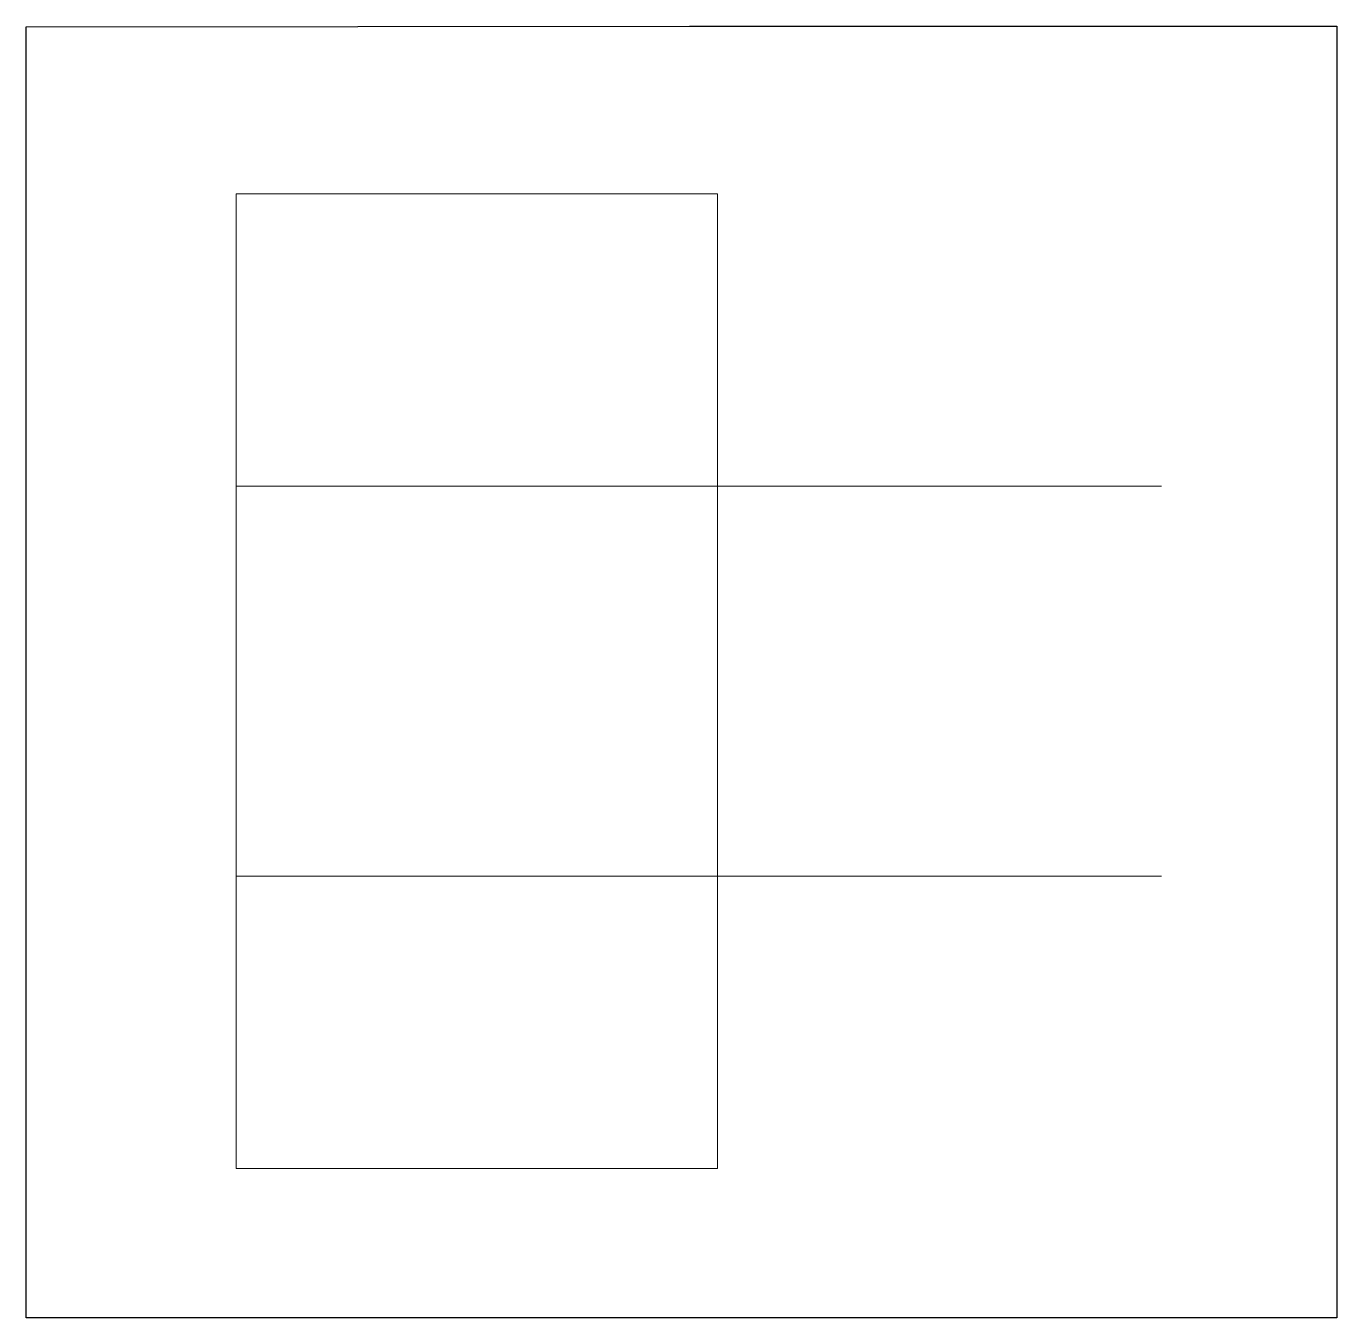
# Model space of a CAD drawing. Header units: inches. Extents: x 100.37 to 104.28, y -189.79 to -185.94.
import ezdxf

# ---------------------------------------------------------------- set-up
doc = ezdxf.new("R2010")
doc.units = ezdxf.units.IN
doc.header["$MEASUREMENT"] = 0
doc.layers.add('E201-Electrical-2nd-floor', color=6, linetype='Continuous', lineweight=9)

msp = doc.modelspace()

# ---------------------------------------------------------------- linework, layer by layer
at = {"layer": 'E201-Electrical-2nd-floor', "lineweight": 30}
for p, q in [((100.3738, -185.9433), (102.3528, -185.941)), ((102.3528, -185.941), (104.2842, -185.941)), ((104.2842, -185.941), (104.2842, -189.7931)), ((100.3738, -189.7931), (100.3738, -185.9433)), ((104.2842, -189.7931), (100.3738, -189.7931))]:
    msp.add_line(p, q, dxfattribs=at)
at = {"layer": 'E201-Electrical-2nd-floor'}
for p, q in [((101.0003, -186.4411), (102.4363, -186.4411)), ((101.0003, -189.3481), (101.0003, -186.4411)), ((102.4363, -189.3481), (102.4363, -186.4411)), ((103.7609, -187.3132), (101.0003, -187.3132)), ((103.7609, -188.476), (101.0003, -188.476)), ((102.4363, -189.3481), (101.0003, -189.3481))]:
    msp.add_line(p, q, dxfattribs=at)

doc.saveas('drawing.dxf')
